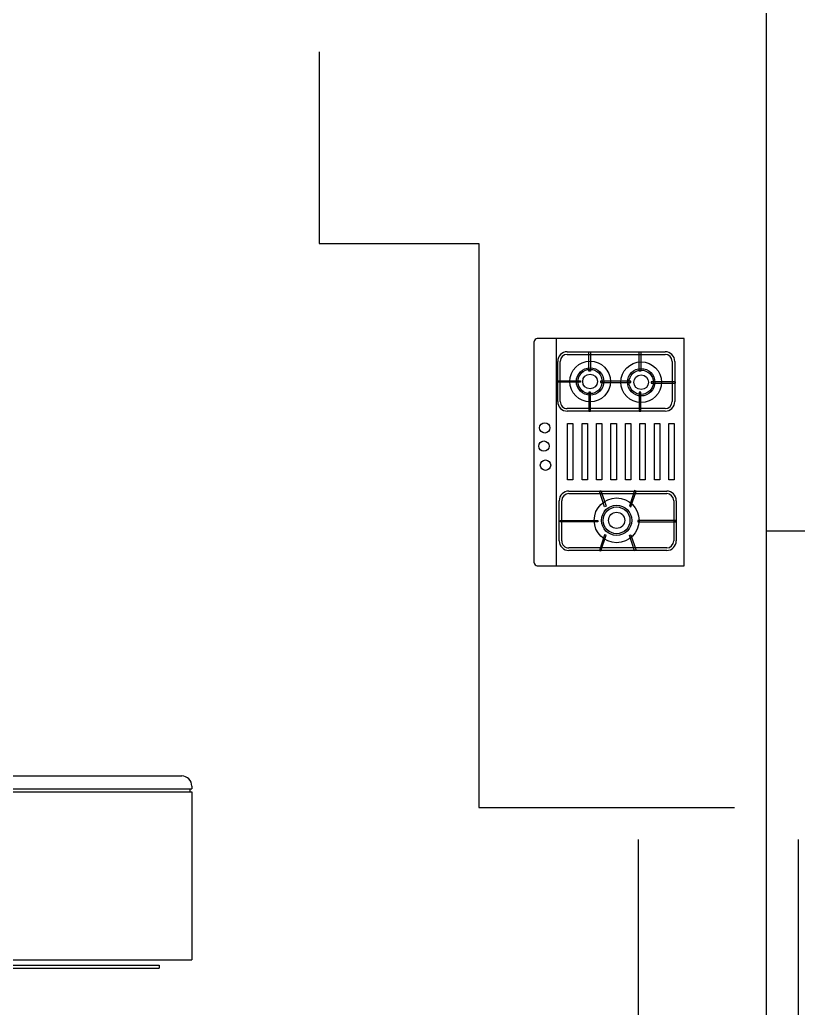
# Model space of a CAD drawing. Extents: x 3694 to 117786, y 20013 to 108631.
# Drawn here: x 78374 to 80810, y 38728 to 41821 of the extents above; entities that cross this region are included whole.
import ezdxf

# ---------------------------------------------------------------- set-up
doc = ezdxf.new("R2010")
doc.units = 0
doc.header["$LTSCALE"] = 1000
doc.header["$MEASUREMENT"] = 0
doc.linetypes.add('ACAD_ISO04W100', pattern=[30, 24, -3, 0, -3])
doc.layers.add('DOTE', color=1, linetype='ACAD_ISO04W100')
doc.layers.add('家具', color=253, linetype='Continuous')

# ---------------------------------------------------------------- blocks, each defined once
blk = doc.blocks.new('A$C29673221')
at = {"layer": '家具'}
for p, q in [((0, 711.5), (0, 0)), ((460, 711.5), (0, 711.5)), ((470, 701.5), (470, 10)), ((0, 0), (460, 0))]:
    blk.add_line(p, q, dxfattribs=at)
at = {"layer": '家具', "color": 251}
for p, q in [((400.7, 0), (400.7, 711.5)), ((55.1, 663.3), (361.5, 663.3)), ((55.1, 655.3), (361.5, 655.3)), ((150.9, 663.2), (155.7, 664.7)), ((166.9, 614.1), (150.9, 663.2)), ((155.7, 664.7), (171.7, 615.6)), ((260.8, 664.7), (244.9, 615.6)), ((249.7, 614.1), (265.6, 663.2)), ((265.6, 663.2), (260.8, 664.7)), ((25.1, 507.5), (25.1, 633.3)), ((33.1, 507.5), (33.1, 633.3)), ((383.5, 633.3), (383.5, 507.5)), ((391.5, 633.3), (391.5, 507.5)), ((171.7, 615.6), (166.9, 614.1)), ((244.9, 615.6), (249.7, 614.1)), ((27.7, 574.2), (27.7, 569.6)), ((145.5, 574.2), (27.7, 574.2)), ((27.7, 569.6), (145.5, 569.6)), ((145.5, 569.6), (145.5, 574.2)), ((271.1, 569.6), (271.1, 574.2)), ((271.1, 574.2), (388.9, 574.2)), ((388.9, 569.6), (271.1, 569.6)), ((388.9, 574.2), (388.9, 569.6)), ((166.9, 526.7), (150.9, 477.6)), ((171.7, 525.2), (166.9, 526.7)), ((244.9, 525.2), (249.7, 526.7)), ((249.7, 526.7), (265.6, 477.6)), ((155.7, 476.1), (171.7, 525.2)), ((260.8, 476.1), (244.9, 525.2)), ((361.5, 485.5), (55.1, 485.5)), ((361.5, 477.5), (55.1, 477.5)), ((150.9, 477.6), (155.7, 476.1)), ((265.6, 477.6), (260.8, 476.1)), ((31.4, 266.2), (31.4, 442.4)), ((31.4, 442.4), (48, 442.4)), ((48, 442.4), (48, 266.2)), ((76.7, 266.2), (76.7, 442.4)), ((76.7, 442.4), (93.4, 442.4)), ((93.4, 442.4), (93.4, 266.2)), ((122.1, 266.2), (122.1, 442.4)), ((122.1, 442.4), (138.7, 442.4)), ((138.7, 442.4), (138.7, 266.2)), ((167.4, 266.2), (167.4, 442.4)), ((167.4, 442.4), (184.1, 442.4)), ((184.1, 442.4), (184.1, 266.2)), ((212.7, 266.2), (212.7, 442.4)), ((212.7, 442.4), (229.4, 442.4)), ((229.4, 442.4), (229.4, 266.2)), ((258.1, 266.2), (258.1, 442.4)), ((258.1, 442.4), (274.7, 442.4)), ((274.7, 442.4), (274.7, 266.2)), ((303.4, 266.2), (303.4, 442.4)), ((303.4, 442.4), (320.1, 442.4)), ((320.1, 442.4), (320.1, 266.2)), ((348.7, 266.2), (348.7, 442.4)), ((348.7, 442.4), (365.4, 442.4)), ((365.4, 442.4), (365.4, 266.2)), ((48, 266.2), (31.4, 266.2)), ((93.4, 266.2), (76.7, 266.2)), ((138.7, 266.2), (122.1, 266.2)), ((184.1, 266.2), (167.4, 266.2)), ((229.4, 266.2), (212.7, 266.2)), ((274.7, 266.2), (258.1, 266.2)), ((320.1, 266.2), (303.4, 266.2)), ((365.4, 266.2), (348.7, 266.2)), ((59.8, 227.5), (366.3, 227.5)), ((59.8, 219.5), (366.3, 219.5)), ((136.3, 227.4), (136.3, 167.7)), ((140.9, 227.4), (136.3, 227.4)), ((140.9, 167.7), (140.9, 227.4)), ((294, 227.4), (294, 167.7)), ((298.6, 227.4), (294, 227.4)), ((298.6, 167.7), (298.6, 227.4)), ((29.8, 71.7), (29.8, 197.5)), ((37.8, 71.7), (37.8, 197.5)), ((388.3, 197.5), (388.3, 71.7)), ((396.3, 197.5), (396.3, 71.7)), ((136.3, 167.7), (140.9, 167.7)), ((294, 167.7), (298.6, 167.7)), ((27.7, 140.3), (27.7, 135.7)), ((103.4, 140.3), (27.7, 140.3)), ((27.7, 135.7), (103.4, 135.7)), ((103.4, 135.7), (103.4, 140.3)), ((167.4, 138.2), (167.4, 133.6)), ((262.3, 138.2), (167.4, 138.2)), ((167.4, 133.6), (262.3, 133.6)), ((262.3, 133.6), (262.3, 138.2)), ((324.8, 132.5), (324.8, 137.1)), ((324.8, 137.1), (398.4, 137.1)), ((398.4, 132.5), (324.8, 132.5)), ((398.4, 137.1), (398.4, 132.5)), ((136.3, 42), (136.3, 101.8)), ((136.3, 101.8), (140.9, 101.8)), ((140.9, 101.8), (140.9, 42)), ((294, 42), (294, 101.8)), ((294, 101.8), (298.6, 101.8)), ((298.6, 101.8), (298.6, 42)), ((366.3, 49.7), (59.8, 49.7)), ((366.3, 41.7), (59.8, 41.7)), ((140.9, 42), (136.3, 42)), ((298.6, 42), (294, 42))]:
    blk.add_line(p, q, dxfattribs=at)
for centre, radius in [((211.8, 569.1), 70.1), ((211.8, 569.1), 47.3), ((211.8, 569.1), 41.8), ((211.8, 569.1), 25.3), ((434.4, 396.4), 16.2), ((439.2, 336.8), 16.2), ((436.8, 279.7), 16.2), ((134.9, 136.9), 63.7), ((294.8, 134.7), 63.7), ((134.9, 136.9), 43), ((134.9, 136.9), 38), ((134.9, 136.9), 23), ((294.8, 134.7), 43), ((294.8, 134.7), 38), ((294.8, 134.7), 23)]:
    blk.add_circle(centre, radius, dxfattribs=at)
at = {"layer": '家具'}
for centre, start, end in [((460, 701.5), 0.039, 90), ((460, 10), 270, 0.039)]:
    blk.add_arc(centre, 10, start, end, dxfattribs=at)
at = {"layer": '家具', "color": 251}
for centre, radius, start, end in [((55.1, 633.3), 30, 90, 180), ((55.1, 633.3), 22, 90, 180), ((361.5, 633.3), 30, 360, 90), ((361.5, 633.3), 22, 360, 90), ((55.1, 507.5), 30, 180, 270), ((55.1, 507.5), 22, 180, 270), ((361.5, 507.5), 30, 270, 360), ((361.5, 507.5), 22, 270, 360), ((59.8, 197.5), 30, 90, 180), ((59.8, 197.5), 22, 90, 180), ((366.3, 197.5), 30, 360, 90), ((366.3, 197.5), 22, 360, 90), ((59.8, 71.7), 30, 180, 270), ((59.8, 71.7), 22, 180, 270), ((366.3, 71.7), 30, 270, 360), ((366.3, 71.7), 22, 270, 360)]:
    blk.add_arc(centre, radius, start, end, dxfattribs=at)
blk = doc.blocks.new('A$C146D6EFE')
at = {"layer": '家具'}
for p, q in [((-543.4, 1110), (-534.9, 1110)), ((-534.9, 1104.1), (-534.9, 1110)), ((-534.9, 1104.1), (-524.9, 1104.1)), ((-524.9, 1110), (0, 1110)), ((-524.9, 1104.1), (-524.9, 1110)), ((0, 360), (0, 1110)), ((-574.9, 391.5), (-574.9, 1078.5)), ((16.7, 101.8), (16.7, 1008.2)), ((16.7, 1008.2), (26, 1008.2)), ((26, 101.8), (26, 1008.2)), ((-596.8, 460.9), (-596.8, 424.7)), ((-574.9, 460.9), (-596.8, 460.9)), ((-574.9, 424.7), (-596.8, 424.7)), ((-543.4, 360), (-534.9, 360)), ((-543.4, 350), (-534.9, 350)), ((-534.9, 365.9), (-524.9, 365.9)), ((-534.9, 365.9), (-534.9, 360)), ((-534.9, 344.1), (-534.9, 350)), ((-534.9, 344.1), (-524.9, 344.1)), ((-524.9, 365.9), (-524.9, 350)), ((-524.9, 344.1), (-524.9, 350)), ((0, 360), (0, 0)), ((-574.9, 318.5), (-574.9, 31.5)), ((-596.8, 249.1), (-596.8, 285.3)), ((-574.9, 285.3), (-596.8, 285.3)), ((-574.9, 249.1), (-596.8, 249.1)), ((16.7, 101.8), (26, 101.8)), ((16.7, 101.8), (26, 101.8)), ((-543.4, 0), (-534.9, 0)), ((-534.9, 5.9), (-524.9, 5.9)), ((-534.9, 5.9), (-534.9, 0)), ((-524.9, 5.9), (-524.9, 0)), ((-524.9, 0), (0, 0))]:
    blk.add_line(p, q, dxfattribs=at)
at = {"layer": '家具', "color": 251}
for p, q in [((-534.9, 365.9), (-534.9, 1104.1)), ((-524.9, 365.9), (-524.9, 1104.1)), ((-534.9, 344.1), (-534.9, 5.9)), ((-524.9, 344.1), (-524.9, 5.9))]:
    blk.add_line(p, q, dxfattribs=at)
at = {"layer": '家具'}
for centre, start, end in [((-543.4, 1078.5), 90, 180), ((-543.4, 391.5), 180, 270), ((-543.4, 318.5), 90, 180), ((-543.4, 31.5), 180, 270)]:
    blk.add_arc(centre, 31.5, start, end, dxfattribs=at)

msp = doc.modelspace()

# ---------------------------------------------------------------- linework, layer by layer
at = {"layer": 'DOTE'}
for p, q in [((80710.2, 45047.8), (80710.2, 35820.8)), ((84410.2, 40220.8), (80710.2, 40220.8))]:
    msp.add_line(p, q, dxfattribs=at)
at = {"layer": '家具'}
for points in [[(79310.2, 41720.8), (79310.2, 41120.8), (79810.2, 41120.8), (79810.2, 39356.1), (80610.2, 39356.1)], [(80810.2, 39256.1), (80810.2, 38120.8), (80310.2, 38120.8), (80310.2, 39256.1)]]:
    msp.add_lwpolyline(points, dxfattribs=at)

# ---------------------------------------------------------------- block references
for name, p, rotation in [('A$C29673221', (80453.5, 40823.7, 0), 179.9999999995831), ('A$C146D6EFE', (77802, 38879.9), 270)]:
    msp.add_blockref(name, p, dxfattribs=dict(at, rotation=rotation))

doc.saveas('drawing.dxf')
